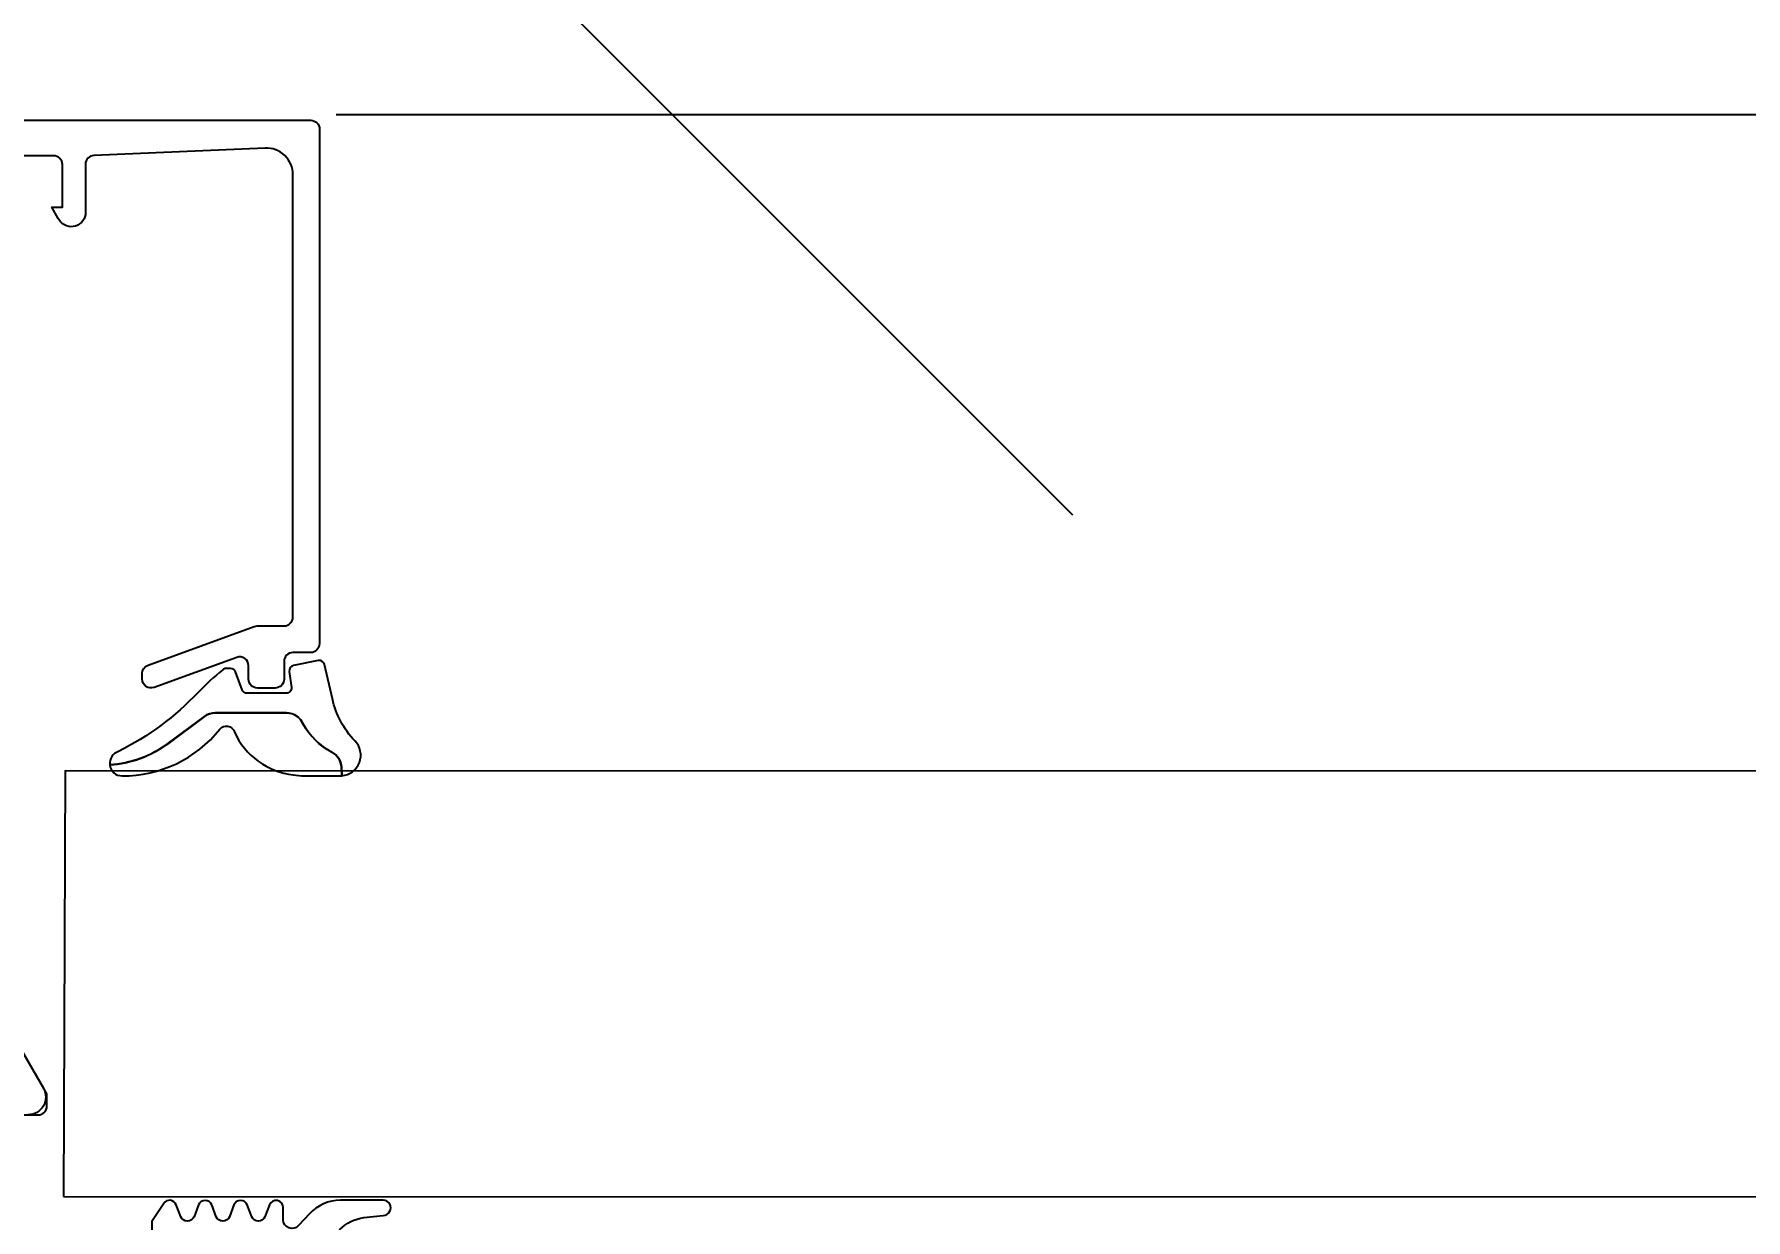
# Model space of a CAD drawing. Header units: metres. Extents: x 493 to 630, y -132 to -15.
# Drawn here: x 554.7004 to 554.792, y -83.0523 to -82.9889 of the extents above; entities that cross this region are included whole.
import ezdxf
from ezdxf import colors
from ezdxf.entities.mleader import LeaderData, LeaderLine
from ezdxf.math import Vec2, Vec3

# ---------------------------------------------------------------- set-up
doc = ezdxf.new("R2010")
doc.units = ezdxf.units.M
doc.header["$MEASUREMENT"] = 0
doc.header["$PDMODE"] = 3
doc.linetypes.add('HIDDEN2', pattern=[0.1875, 0.125, -0.0625])
for name, color, linetype in [('a_cote_100', 9, 'Continuous'), ('a_punctat', 40, 'HIDDEN2'), ('a_tamplarie_ferestre', 6, 'Continuous'), ('a_vederi subtiri', 124, 'Continuous')]:
    doc.layers.add(name, color=color, linetype=linetype)
doc.styles.get("Standard").update_dxf_attribs({"font": 'ARIALN.TTF'})
doc.dimstyles.new('50 cote', dxfattribs={"dimtxt": 0.09, "dimasz": 0.06, "dimexe": 0, "dimexo": 0, "dimgap": 0.018, "dimtad": 1, "dimdec": 1, "dimlfac": 100, "dimrnd": 0.5, "dimdsep": 46, "dimtxsty": 'Standard', "dimblk": 'OBLIQUE', "dimcen": 0.00045, "dimclrd": 256, "dimclrt": 4, "dimadec": 1, "dimazin": 0, "dimtfac": 1, "dimtdec": 1, "dimtix": 1, "dimtofl": 0, "dimtmove": 0, "dimatfit": 3, "dimldrblk": 'OBLIQUE', "dimfxl": 0, "dimtolj": 1, "dimtzin": 0, "dimarcsym": 0})

# ---------------------------------------------------------------- blocks, each defined once
blk = doc.blocks.new('_Oblique')
at = {"color": 0, "linetype": 'ByBlock', "lineweight": -2}
blk.add_line((-0.5, -0.5), (0.5, 0.5), dxfattribs=at)
blk = doc.blocks.new('*D54')
at = {"layer": 'a_cote_100', "lineweight": -2, "ltscale": 30}
blk.add_line((554.7260096099407, -82.98458062453591), (554.7260096099407, -82.78458062453592), dxfattribs=at)
at = {"layer": 'Defpoints', "color": 0, "ltscale": 30}
for p in [(554.5861438654737, -82.78458062453592), (554.7260096099407, -82.78458062453592), (554.5861438654737, -82.98458062453591)]:
    blk.add_point(p, dxfattribs=at)
at = {"layer": 'a_cote_100', "lineweight": -2, "ltscale": 30, "xscale": 0.06, "yscale": 0.06, "zscale": 0.06}
for p, rotation in [((554.7260096099407, -82.78458062453592), 90), ((554.7260096099407, -82.98458062453591), 270)]:
    blk.add_blockref('_Oblique', p, dxfattribs=dict(at, rotation=rotation))
at = {"layer": 'a_cote_100', "color": 4, "ltscale": 30, "insert": (554.6620580410456, -82.88458062453606), "char_height": 0.09, "attachment_point": 5, "rotation": 90}
blk.add_mtext('\\A1;20', dxfattribs=at)
blk = doc.blocks.new('nod mobil')
at = {"layer": 'a_tamplarie_ferestre', "extrusion": (2.000000000036029e-16, -3.000627397658664e-16, -1)}
for points in [[(0.02727819141854582, 0.0596860703620905), (0.02794080384671815, 0.06069962230679948), (0.027940803846775, 0.06269961030699278)], [(0.01906271528038417, 0.06027654993988563), (0.01966951784693549, 0.06093474530695175)], [(0.02631396232818872, 0.06042969551248234), (0.02656987059727101, 0.05976182655365392)], [(0.02531396982847411, 0.05976953352802639), (0.02556692500583324, 0.06042969551248234)], [(0.02431396983844536, 0.06042971508605888), (0.02456693250566389, 0.05976953352779901)], [(0.02331396983471734, 0.05976953352211467), (0.02356693251601882, 0.06042971508605888)], [(0.02231396982223544, 0.06042971509037898), (0.02256693251338504, 0.05976953352666214)], [(0.02131434350940253, 0.05977050876055046), (0.02156693250077524, 0.060429715086741)], [(0.02054082484698938, 0.06060045530705338), (0.02054082484715991, 0.05991363041857767)], [(0.01598387007881286, 0.06048111701261405), (0.01490811884735876, 0.06035433130693946)], [(0.01490012384726924, 0.05950331830678124), (0.017298168686807, 0.05950331830706546)]]:
    blk.add_lwpolyline(points, dxfattribs=at)
at = {"layer": 'a_tamplarie_ferestre', "extrusion": (2.000000000035939e-16, -4.000627397658665e-16, -1)}
for points in [[(0.03866447807224915, 0.05469827955516848), (0.03436445239130137, 0.05469827955499795)], [(0.03386445239108582, 0.05419827955506662), (0.03386445239102898, 0.05349827955512865), (0.03524594784865087, 0.05110545923213294)]]:
    blk.add_lwpolyline(points, dxfattribs=at)
at = {"layer": 'a_tamplarie_ferestre', "extrusion": (2.000000000035939e-16, -4.000627397658668e-16, -1)}
blk.add_lwpolyline([(0.03625467804711491, 0.04938840355646335), (0.03406074760171407, 0.05318841655650886)], dxfattribs=at)
at = {"layer": 'a_tamplarie_ferestre'}
for points in [[(-0.01934904756457456, 0.03558472210147556), (-0.01728902960746836, 0.03558411481787971)], [(-0.0172329788099006, 0.03558103808347823), (-0.01725638998129853, 0.03508916617386149)], [(-0.01725638998107115, 0.03508416617376042), (-0.01723297880984376, 0.03557603808337717)], [(-0.02497722292191895, 0.03223618684853591), (-0.0270698336107813, 0.03378759844133583)], [(-0.02706983361095183, 0.03378259844123477), (-0.02497722292186211, 0.03223118684877591)], [(-0.02034785507680681, 0.03203465982130638), (-0.0243751922644293, 0.03203465982124953)], [(-0.02437519226459983, 0.03202965982137584), (-0.02034785507674997, 0.03202965982126216)], [(-0.02037945852583789, 0.03092938922725352), (-0.02257476262697367, 0.03092938922691246)], [(-0.01776861284771769, 0.03124290043513156), (-0.01820578996910172, 0.02931323807774788)], [(-0.02285667070533748, 0.03073199446600938), (-0.02322251788969254, 0.02972682867022058)], [(-0.02019536886736262, 0.02969395772009875), (-0.0200818291578031, 0.03059174936635145)], [(-0.02350449298985779, 0.0295293415228457), (-0.02375982141872157, 0.02952934152256148)], [(-0.01856257311482068, 0.02908647454239599), (-0.01995558739184844, 0.02935710002640235)]]:
    blk.add_lwpolyline(points, dxfattribs=at)
at = {"layer": 'a_tamplarie_ferestre', "extrusion": (4.000000000035759e-16, -6.000627397658844e-16, -1)}
for points in [[(0.02849338152607572, 0.03012981322478936), (0.02849338152611836, 0.02981077411806154)], [(0.02316445700364511, 0.02890326600930848), (0.0278222778226791, 0.0305996254454044)], [(0.02249339487828195, 0.03012930911751255), (0.02249339487816826, 0.02937331241344054)], [(0.02099339678539991, 0.03062930911761441), (0.02199339487816587, 0.03062930911767126)], [(0.02049339869275002, 0.02912931293229803), (0.02049339869280686, 0.03012930911762624)], [(0.02816447567988689, 0.02934095841953877), (0.02217430654236807, 0.02715950104851572)], [(0.01899340059965482, 0.02862931293219617), (0.01999339869219341, 0.0286293129323667)], [(0.01849340250738862, -0.0008706118756549586), (0.01849340250750231, 0.02812931293232168)], [(0.02200321238923664, 0.02712931674705032), (0.02049339869263633, 0.02712931674699348)], [(0.019993398692705, 0.02662931674706215), (0.01999339869225025, 0.001694382369919367)], [(0.03322474911415441, 0.004160583913801474), (0.0335933704639757, 0.003529378831899521), (0.03299337008219538, 0.003529378354983237), (0.03299337198980368, 0.0011293837434323)], [(0.03169337370604808, 0.001109443783775532), (0.0316933737059486, 0.003941579759384695)], [(0.03349336912846468, 0.0006293848162499671), (0.03702086642022095, 0.0006293892270150536)], [(0.02155739596150852, 0.0001963858014732978), (0.03121476344604446, 0.0006099015142240205)], [(0.03987700655638093, -0.0003706107730749864), (0.03999333956450357, -0.0003706107730749864), (0.03999333956444673, -0.001370610772937653), (0.01899340059988219, -0.001370610772880809)]]:
    blk.add_lwpolyline(points, dxfattribs=at)
at = {"layer": 'a_tamplarie_ferestre'}
for centre, radius, start, end in [((-0.01572051273258523, 0.06271565117174305), 0.002249999999946795, 184.5988523309369, 263.2782520523751), ((-0.02004085007263257, 0.06059995073189839), 0.0004999750288193882, 42.03794301673863, 179.9421770509256), ((-0.02594044366691151, 0.06028657385252245), 0.0003999999999905423, 20.96540247301038, 159.0345975269827), ((-0.02394045117722499, 0.0602865934259853), 0.0003999999999905419, 20.96540247301038, 159.0345975269827), ((-0.02194045116260668, 0.0602865934268948), 0.0003999999999905415, 20.96540247301038, 159.0345970101685), ((-0.03492677380315001, 0.05368841517474721), 0.0009999999999763503, 330.0000914034026, 90), ((-0.03068131894747239, 0.02887172656420489), 0.006099887101392957, 53.69683235481204, 86.60249308799521), ((-0.01825525920874327, 0.03513170842660429), 0.000999999999976338, 297.720303844268, 357.2750023589936), ((-0.0371819404491589, 0.01961632988911788), 0.0163409220760644, 43.55113362106619, 63.26064369945303), ((-0.01592948034630126, 0.03071056420401419), 0.003999999999905444, 117.720303844268, 150.6713062197252), ((-0.02374364298363218, 0.03324562009964893), 0.0004762922707111377, 218.5685221146031, 342.0839354854637), ((-0.01281888551604027, 0.03011363542907475), 0.005076912458413897, 136.4412878898017, 167.1481159203206), ((-0.02437519226452878, 0.0330296598213522), 0.000999999999976357, 232.9845284026416, 270), ((-0.02034785507680681, 0.0330296598213522), 0.0009999999999763518, 270, 338.6035483218618), ((-0.02257476262712999, 0.03062938922710146), 0.000299999999992913, 90, 160.0001633972379), ((-0.02037945852612211, 0.03062938922710146), 0.0002999999999929076, 352.7923209048142, 90), ((-0.02799338152659914, 0.03012981322501673), 0.000499999999988174, 69.98858154803399, 180), ((-0.02199338711859866, 0.03012930135798797), 0.0005000077593987789, 90.0008891426422, 179.9991108565501), ((-0.02099340286673623, 0.03012930494332977), 0.0005000041742330564, 0.0004783261121057235, 89.99930310819921), ((-0.02799338152669861, 0.02981077411823208), 0.0004999999999881393, 180, 249.9897462250929), ((-0.01899341067138494, 0.02812930476886777), 0.000500008163680858, 0.0009354629109541134, 89.99884596979796), ((-0.02200321238912295, 0.0276293167470385), 0.0004999999999882195, 249.9897462250929, 270), ((-0.03249245209543972, 0.003817599170929498), 0.0008086392632466716, 8.81937594309548, 154.9030957240546), ((-0.01899340332944632, -0.0008706099510504828), 0.0005000008220376726, 270.0003127646634, 359.9997794435451)]:
    blk.add_arc(centre, radius, start, end, dxfattribs=at)
at = {"layer": 'a_tamplarie_ferestre', "extrusion": (2.000000000036029e-16, -3.000627397658664e-16, -1)}
for centre, radius, start, end in [((0.0209408248466616, 0.05991363041846398), 0.0003999999999905412, 180, 339.034597875699), ((0.01729816868657963, 0.06190331830691775), 0.002399999999943251, 270, 317.3264639551222), ((0.01490163681462775, 0.05992884814844501), 0.0004255325310577661, 89.12719365877581, 269.7962862855372), ((0.0269433892589177, 0.05990494821367065), 0.0003999999999905419, 200.9654024730173, 326.8252351717111), ((0.02494045116668531, 0.0599126551881568), 0.0003999999999905412, 200.9654024730173, 339.0345975269896), ((0.02294045117525911, 0.05991265518679256), 0.0003999999999905419, 200.9654024730173, 339.034596829585)]:
    blk.add_arc(centre, radius, start, end, dxfattribs=at)
at = {"layer": 'a_tamplarie_ferestre', "extrusion": (2.000000000035939e-16, -4.000627397658665e-16, -1)}
blk.add_arc((0.03436445239130137, 0.05419827955512346), 0.0004999999999881748, 90, 180, dxfattribs=at)
at = {"layer": 'a_tamplarie_ferestre', "extrusion": (3.629549009874813e-27, -6.273976584856379e-20, -1)}
for centre, radius, start, end in [((0.02962625789281503, 0.03487743981855829), 0.0006979315997486338, 286.9411557720476, 6.452522139723381), ((0.02962624659313917, 0.03488245177970839), 0.0006979967121983897, 6.452522139723381, 90.39752505290528), ((0.03068125960749057, 0.02886680733638514), 0.006099786874643171, 93.3975069120048, 126.303167645188), ((0.02958082615856483, 0.02859110624768846), 0.00698944323349791, 89.66736358928884, 141.4314778853969), ((0.01951656945652758, 0.03140966336911788), 0.004134773588893482, 24.11645757203662, 83.64313589678461), ((0.01934993195027346, 0.03258472223200215), 0.002999999999929044, 77.98618395342515, 90.01689052426791), ((0.0182552592087859, 0.03513670842681904), 0.000999999999976339, 182.7249976410064, 242.279696155732), ((0.01732441868149692, 0.03442731531072241), 0.001157340695964786, 91.75225902398097, 94.53158248703467), ((0.01732441868161061, 0.03442231531039397), 0.001157340695964786, 94.53158248703467, 224.4307206925489), ((0.01592948034637232, 0.03070556420402681), 0.003999999999905445, 29.32869378027475, 62.27969615573199), ((0.02437519226464246, 0.03303465982122589), 0.0009999999999763612, 270, 307.0154715973591), ((0.02034785507682102, 0.03303465982128273), 0.000999999999976351, 201.3964516781382, 270), ((0.01450698074944512, 0.0412522938387383), 0.015000302720351, 309.008227580404, 316.2281244448218), ((0.02375982141860788, 0.02982934152282724), 0.0002999999999929003, 270, 309.008227580404), ((0.02350449298945989, 0.02982938922701805), 0.0003000477042415295, 199.9874416931355, 270), ((0.01989837505965397, 0.02965159408233831), 0.0002999999999928998, 280.994092058915, 8.117992843957953), ((0.01849837505983487, 0.0293795250668154), 0.0002999999999930683, 192.7652266909011, 282.3564859063749)]:
    blk.add_arc(centre, radius, start, end, dxfattribs=at)
at = {"layer": 'a_tamplarie_ferestre', "extrusion": (4.000000000035759e-16, -6.000627397658844e-16, -1)}
for centre, radius, start, end in [((0.02299381041179061, 0.02937368665845952), 0.0005004156736208126, 180.042849687308, 289.9384015734173), ((0.01999340065562194, 0.02912931096932425), 0.0004999980369683452, 269.9997750532665, 0.0002249467399576428), ((0.02049340613724837, 0.02662930930239327), 0.0005000074445326497, 90.00085306283373, 179.9991469363553), ((0.03349336810971693, 0.001129380936447433), 0.0004999961203540096, 179.9996783692831, 270.000116726058), ((0.03119337370617359, 0.001109443783775532), 0.0004999999999881767, 272.4518318620611, 0), ((0.02149313475264591, 0.001694744528947467), 0.001499736103368146, 180.0138358921685, 272.4557811428645)]:
    blk.add_arc(centre, radius, start, end, dxfattribs=at)

msp = doc.modelspace()

# ---------------------------------------------------------------- linework, layer by layer
at = {"layer": 'a_punctat', "ltscale": 0.5}
msp.add_lwpolyline([(554.6785527743222, -82.99374507155567), (554.6771740448057, -82.58593376168422, -0.420068670113512), (555.0791635585673, -82.99352309454959)], format="xyb", dxfattribs=at)
at = {"layer": 'a_vederi subtiri'}
msp.add_line((554.7166120533852, -82.9931511243158), (555.0478070551015, -82.99320827513125), dxfattribs=at)
msp.add_lwpolyline([(554.7020114932328, -83.0510445576978), (555.0554407211063, -83.05109641895254), (555.0554423720379, -83.02832066451211), (554.7021063587397, -83.02826169959567)], close=True, dxfattribs=at)

# ---------------------------------------------------------------- block references
at = {"xscale": -0.9489897708500118, "yscale": 0.9489897708500118, "zscale": 0.9489897708500118, "rotation": 179.9958468369133}
msp.add_blockref('nod mobil', (554.7332646293931, -82.99477222018439), dxfattribs=at)

# ---------------------------------------------------------------- dimensions: what is measured, and where the dimension line sits
at = {"layer": 'a_cote_100', "ltscale": 30}
dim = msp.add_linear_dim(base=(554.7260096099407, -82.78458062453592), p1=(554.5861438654734, -82.98458062453588), p2=(554.5861438654734, -82.78458062453589), angle=270, dimstyle='50 cote', dxfattribs=at)
dim.commit()
dim.dimension.update_dxf_attribs({"geometry": '*D54', "text_midpoint": (554.6620580410456, -82.88458062453606)})

# ---------------------------------------------------------------- leaders
ml = msp.add_multileader_mtext('Standard')
ml.set_content('uș{\\fArial Narrow|b0|i0|c238|p34;ă metalică albă}', color=256)
ml.set_leader_properties()
ml.build(insert=Vec2(0, 0))
ml.multileader.update_dxf_attribs({"text_left_attachment_type": 6, "text_right_attachment_type": 6, "dogleg_length": 0.1, "arrow_head_size": 0})
ctx = ml.context
ctx.base_point, ctx.char_height, ctx.arrow_head_size, ctx.landing_gap_size, ctx.plane_origin, ctx.plane_x_axis, ctx.plane_y_axis = Vec3(555.3943332075837, -83.5238610444775), 0.1, 0, 0.01, Vec3(555.8049771341674, -83.85941397954097), Vec3(-1, 1.224646799147353e-16), Vec3(-1.224646799147353e-16, -1)
ctx.left_attachment, ctx.right_attachment = 6, 6
notes = []
notes.append((ctx, [(0, (1, 1, 0), (555.4943332075837, -83.5238610444775), (-1, 1.224646799147353e-16), 0.1, [(0, [(555.9105085687245, -83.02208062453587)], 0, [])])]))
ctx.mtext.insert, ctx.mtext.text_direction, ctx.mtext.flow_direction = Vec3(554.504933480435, -83.39446131732879), Vec3(1, -1.224646799147353e-16), 5
for ctx, leaders in notes:
    for number, flags, end, landing, length, lines in leaders:
        leader = LeaderData()
        leader.index, (leader.has_last_leader_line, leader.has_dogleg_vector, leader.attachment_direction) = number, flags
        leader.last_leader_point, leader.dogleg_vector, leader.dogleg_length = Vec3(end), Vec3(landing), length
        for number, points, colour, breaks in lines:
            line = LeaderLine()
            line.index, line.vertices, line.color, line.breaks = number, Vec3.list(points), colors.encode_raw_color(colour), breaks
            leader.lines.append(line)
        ctx.leaders.append(leader)

doc.saveas('drawing.dxf')
